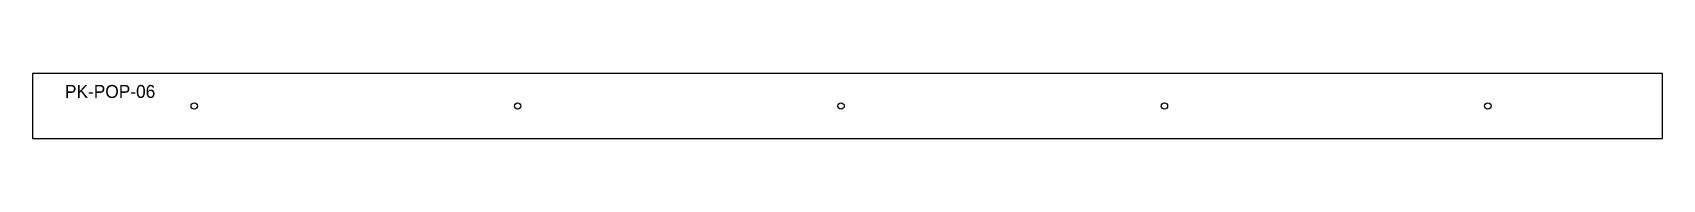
# Model space of a CAD drawing. Header units: millimetres. Extents: x 0 to 1008, y 0 to 40.
import ezdxf

# ---------------------------------------------------------------- set-up
doc = ezdxf.new("R2010")
doc.units = ezdxf.units.MM
for name, color, linetype in [('CUT', 1, 'Continuous'), ('DRILL', 5, 'Continuous'), ('TEXT', 8, 'Continuous')]:
    doc.layers.add(name, color=color, linetype=linetype)

msp = doc.modelspace()

# ---------------------------------------------------------------- linework, layer by layer
at = {"layer": 'CUT'}
msp.add_lwpolyline([(0, 0), (1008, 0), (1008, 40), (0, 40)], close=True, dxfattribs=at)
at = {"layer": 'DRILL'}
for centre in [(100, 20), (300, 20), (500, 20), (700, 20), (900, 20)]:
    msp.add_circle(centre, 2, dxfattribs=at)

# ---------------------------------------------------------------- texts
at = {"layer": 'TEXT'}
msp.add_text('PK-POP-06', height=8, dxfattribs=at).set_placement((20, 25))

doc.saveas('drawing.dxf')
